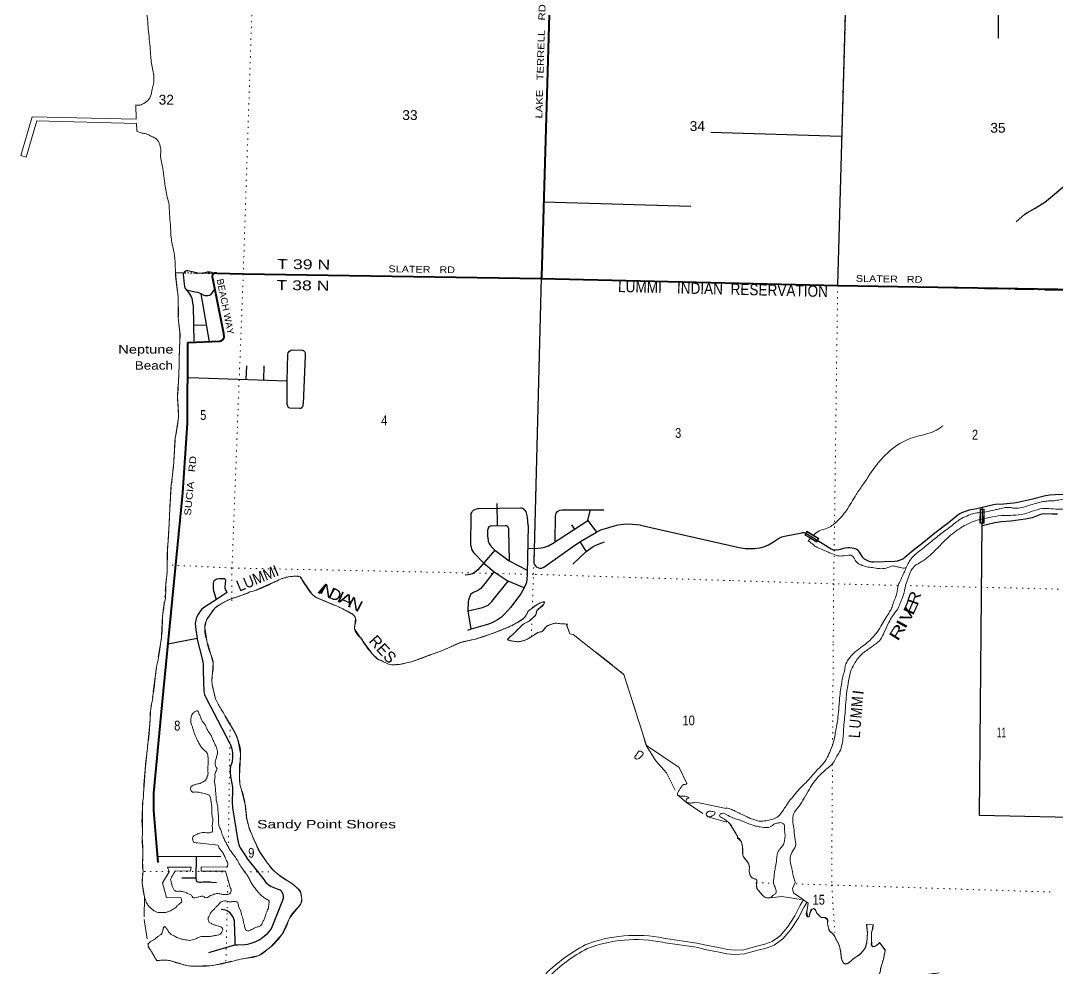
# Model space of a CAD drawing. Header units: feet. Extents: x -489137 to -242534, y 368785 to 558127.
# Drawn here: x -418276 to -399770, y 476625 to 493543 of the extents above; entities that cross this region are included whole.
import ezdxf
from ezdxf.enums import TextEntityAlignment as Align

# ---------------------------------------------------------------- set-up
doc = ezdxf.new("R2010")
doc.units = ezdxf.units.FT
doc.header["$LTSCALE"] = 70
doc.linetypes.add('DOT_DASHED', pattern=[7.7, 5, -1.2, 0.3, -1.2])
doc.linetypes.add('DOTTED', pattern=[1.5, 0.3, -1.2])
for name, color, linetype, lineweight in [('26', 7, 'Continuous', 40), ('27', 7, 'Continuous', 13), ('29', 7, 'Continuous', 25), ('31', 7, 'Continuous', 13), ('39', 7, 'Continuous', 13), ('44', 7, 'DOT_DASHED', 13), ('6', 7, 'DOTTED', 25), ('7', 7, 'DOTTED', 13)]:
    doc.layers.add(name, color=color, linetype=linetype, lineweight=lineweight)
doc.layers.add('41', color=7, linetype='Continuous')
doc.layers.add('42', color=7, linetype='Continuous')

msp = doc.modelspace()

# ---------------------------------------------------------------- linework, layer by layer
at = {"layer": '26'}
for points in [[(-408792.27, 499598.91), (-408792.42, 499573.91), (-408823.34, 494266.3), (-408981.22, 488967.63), (-408981.96, 488942.63)], [(-414777.38, 489033.36), (-414783.81, 489034.93), (-414790.37, 489035.82), (-414796.98, 489036.02), (-414803.58, 489035.53), (-414810.09, 489034.34), (-414816.44, 489032.49), (-414822.57, 489029.98), (-414828.39, 489026.85), (-414833.86, 489023.12), (-414838.91, 489018.84), (-414843.48, 489014.06), (-414847.53, 489008.82), (-414851.01, 489003.2), (-414853.88, 488997.23), (-414856.12, 488991), (-414857.69, 488984.58), (-414858.57, 488978.02), (-414858.77, 488971.4), (-414858.28, 488964.81), (-414857.1, 488958.29), (-414855.24, 488951.94), (-414854.06, 488948.82)], [(-414854.06, 488948.82), (-414658.73, 487965.03), (-414653.81, 487940.22)], [(-414777.38, 489033.36), (-414302.92, 489021.5), (-408981.96, 488942.63), (-403690.47, 488815.82)], [(-403690.47, 488815.82), (-398329.16, 488727.94), (-395642.32, 488638.85), (-395330.81, 488628.93)], [(-414653.81, 487940.22), (-414648.53, 487915.03), (-414648.18, 487910.96), (-414648.38, 487901.06), (-414649.61, 487891.23), (-414651.86, 487881.58), (-414655.1, 487872.23), (-414659.31, 487863.26), (-414664.43, 487854.78), (-414670.41, 487846.89), (-414677.18, 487839.66), (-414684.67, 487833.18), (-414692.8, 487827.51), (-414701.47, 487822.73), (-414710.59, 487818.88), (-414720.07, 487816.01), (-414729.61, 487814.17), (-415283.72, 487790.15)], [(-415298.56, 487765.03), (-415303.92, 486355.03), (-415390.68, 485115.78), (-415755.91, 481329.5), (-415903.03, 479751.44), (-415905.92, 479443.73), (-415825.54, 478512.55)], [(-415283.72, 487790.15), (-415285.41, 487790.2), (-415287.1, 487790.08), (-415288.77, 487789.79), (-415290.4, 487789.32), (-415291.97, 487788.68), (-415293.46, 487787.89), (-415294.86, 487786.94), (-415296.16, 487785.85), (-415297.33, 487784.63), (-415298.38, 487783.3), (-415299.27, 487781.86), (-415300.01, 487780.34), (-415300.59, 487778.74), (-415301, 487777.1), (-415301.23, 487775.42), (-415301.29, 487773.73), (-415301.17, 487772.04), (-415300.87, 487770.38), (-415300.41, 487768.75), (-415299.77, 487767.18), (-415298.97, 487765.69), (-415298.56, 487765.03)]]:
    msp.add_lwpolyline(points, dxfattribs=at)
at = {"layer": '29'}
for p, q in [((-400822.67, 496753.47), (-400823.49, 493228.5)), ((-403628.41, 491477.03), (-405954.68, 491545.42)), ((-408937, 490306.33), (-406310.79, 490231.21)), ((-408981.76, 488951.63), (-409115.96, 483865.95)), ((-414903.09, 487806.65), (-415055.06, 488667.83)), ((-415199.51, 488466.57), (-415183.34, 487794.5)), ((-415191.07, 488115.72), (-414955.86, 488105.71)), ((-413195.29, 487567.39), (-413232.82, 486704.52)), ((-414248.46, 487139.53), (-414240.11, 487383.8)), ((-413935.96, 487128.92), (-413928.73, 487383.8)), ((-415277.33, 487174.47), (-413520.65, 487114.82)), ((-409764.56, 484528.5), (-409771.76, 484921.69)), ((-410240.62, 484167.78), (-410236.91, 484726.81)), ((-410104.69, 484835.21), (-409355.51, 484845.43)), ((-408732.92, 484251.66), (-408728.78, 484705.13)), ((-408606.74, 484811.73), (-407864.65, 484809.25)), ((-401110.31, 484822.1), (-401112.6, 484572.1)), ((-401110.31, 484822.1), (-401110, 484855.62)), ((-409871.44, 484525.39), (-409618.78, 484532.74)), ((-409217.4, 484527.78), (-409232.8, 483665.56)), ((-408440.45, 484542.75), (-408396.96, 484467.97)), ((-408149.55, 484620.85), (-407993.84, 484410.18)), ((-407211.82, 484535.43), (-405450.61, 484137.53)), ((-409935.77, 484323.19), (-409934.69, 484460.86)), ((-409566.89, 484441.05), (-409556.01, 483899.59)), ((-408292.93, 484238.06), (-407993.84, 484410.18)), ((-404261.77, 484391.84), (-404047.86, 484262.43)), ((-404047.86, 484262.43), (-403803.95, 484114.8)), ((-409812.73, 484088.01), (-410115.24, 483738.01)), ((-403051.48, 483883.26), (-402676.04, 483895.88)), ((-409826.02, 483705.19), (-409576.34, 483537.61)), ((-409863.98, 483173.8), (-409576.34, 483537.61)), ((-409287.81, 483417.44), (-409576.34, 483537.61)), ((-409287.81, 483417.44), (-409348.24, 483311.79)), ((-409348.24, 483311.79), (-409532.21, 483066.87)), ((-410234.13, 482676.41), (-410302.13, 482653.86)), ((-415650.24, 482418.5), (-415126.92, 482516.1)), ((-414538.84, 480629.97), (-414894.39, 481318.28)), ((-415829.2, 478619.95), (-414705.73, 478625.12)), ((-413785.23, 477363.27), (-413598.04, 477840.97)), ((-414462.28, 477372.38), (-414455.53, 477042.19)), ((-414916.85, 476906.75), (-414455.53, 477042.19))]:
    msp.add_line(p, q, dxfattribs=at)
for points in [[(-403690.27, 488824.82), (-403537.57, 494099.73), (-403419.99, 499458.15), (-403318.99, 504688.55), (-403284.99, 506072.15)], [(-400501.59, 489953.08), (-400346.92, 490089.09), (-400302.78, 490120), (-400165.96, 490195.07), (-399991.63, 490303.26), (-399927.63, 490354.04), (-399561.31, 490658.74), (-399292.09, 490928.1), (-398943.42, 491338.78), (-398916.94, 491361.97), (-398868.39, 491386.25), (-398830.88, 491392.88), (-398773.82, 491398.5)], [(-415312.02, 488731.76), (-415340.71, 488776.46), (-415344.57, 488784.47), (-415348.98, 488802.68), (-415353.95, 488839.39), (-415367.19, 489020.44), (-415364.98, 489037.55), (-415357.26, 489052.46), (-415343.47, 489066.81), (-415327.46, 489076.74), (-415312.57, 489082.82), (-415298.23, 489085.58), (-415292.16, 489084.47), (-415238.09, 489069.02), (-415146.51, 489044.73), (-415126.1, 489040.87), (-415090.24, 489038.1), (-415032.87, 489038.66), (-415018.52, 489040.31), (-415004.18, 489043.07), (-414961.14, 489054.66), (-414942.39, 489059.08), (-414923.08, 489060.19), (-414911.49, 489060.18), (-414893.84, 489057.7), (-414872.32, 489053.29), (-414858.53, 489048.04), (-414822.12, 489030.38)], [(-414817.96, 488751.61), (-414890.53, 488650.61), (-414908.18, 488637.92), (-414934.66, 488630.19), (-414949.01, 488627.98), (-414967.76, 488627.98), (-414984.31, 488631.3), (-415003.07, 488637.37), (-415055.06, 488667.83)], [(-415199.51, 488466.57), (-415207.2, 488550.71), (-415217.13, 488586.03), (-415233.68, 488623.57), (-415250.23, 488653.38), (-415273.4, 488687.6), (-415312.02, 488731.76)], [(-415055.06, 488667.83), (-415083.62, 488679.87), (-415115.62, 488688.7), (-415165.27, 488698.64), (-415312.02, 488731.76)], [(-413506.49, 487586.66), (-413499.17, 487614.55), (-413480.41, 487643.25), (-413461.65, 487656.5), (-413440.69, 487664.23), (-413254.22, 487659.81), (-413236.56, 487654.29), (-413223.32, 487647.67), (-413211.18, 487636.63), (-413204.56, 487623.38), (-413196.84, 487599.09), (-413195.29, 487567.39)], [(-413520.64, 486692.63), (-413520.65, 487114.82), (-413506.49, 487586.66)], [(-413520.64, 486692.63), (-413515.72, 486667.9), (-413505.79, 486650.23), (-413492.55, 486639.19), (-413471.59, 486631.47), (-413293.95, 486622.63), (-413272.98, 486627.05), (-413256.43, 486638.09), (-413242.09, 486652.44), (-413235.47, 486670.11), (-413232.82, 486704.52)], [(-401110, 484855.62), (-400930.11, 484902.09), (-400874.94, 484910.36), (-400731.5, 484919.75), (-400549.44, 484932.44), (-400502, 484939.62), (-400234.98, 485001.44), (-399981.2, 485065.47), (-399903.97, 485079.26), (-399809.08, 485085.34), (-399667.85, 485091.97), (-399634.75, 485096.92), (-399597.24, 485105.76), (-399442.76, 485147.17), (-399272.84, 485207.32), (-399235.32, 485215.61), (-399192.3, 485221.12), (-399153.67, 485220.03), (-399111.75, 485210.08), (-399074.23, 485195.74)], [(-410236.91, 484726.81), (-410231.51, 484747.25), (-410221.58, 484763.81), (-410208.33, 484784.78), (-410190.68, 484801.34), (-410149.86, 484823.42), (-410121.17, 484832.25), (-410104.69, 484835.21)], [(-409217.4, 484527.78), (-409229.64, 484681.01), (-409238.47, 484725.17), (-409252.81, 484772.64), (-409270.47, 484799.13), (-409289.22, 484817.9), (-409320.12, 484836.67), (-409336.67, 484842.19), (-409355.51, 484845.43)], [(-408782.52, 484210.26), (-408150.79, 484619.27), (-408105.23, 484813.55)], [(-408728.78, 484705.13), (-408714.39, 484748.09), (-408690.12, 484781.2), (-408652.6, 484803.28), (-408606.74, 484811.73)], [(-402676.04, 483895.88), (-402624.89, 483901.9), (-402571.93, 483917.35), (-402530, 483935.02), (-402494.69, 483961.51), (-402373.32, 484067.49), (-402159.26, 484230.88), (-401956.24, 484396.47), (-401709.09, 484586.35), (-401576.68, 484698.96), (-401521.51, 484736.49), (-401457.52, 484767.4), (-401389.11, 484793.9), (-401338.35, 484809.36), (-401203.74, 484835.85), (-401110, 484855.62)], [(-401111.54, 484527.59), (-400909.15, 484577.51), (-400848.47, 484590.75), (-400765.71, 484599.59), (-400606.83, 484610.63), (-400337.6, 484648.16), (-400247.13, 484664.72), (-400209.61, 484675.21), (-400183.13, 484683.49), (-400090.45, 484723.23), (-400065.07, 484733.72), (-400037.49, 484740.34), (-399997.76, 484743.1), (-399858.74, 484736.48), (-399766.05, 484740.9)], [(-409871.44, 484525.39), (-409891.66, 484520.65), (-409907.11, 484513.76), (-409918.69, 484503.54), (-409928.08, 484489.47), (-409932.49, 484477.6), (-409934.69, 484460.86)], [(-409618.78, 484532.74), (-409603.68, 484527.83), (-409591.55, 484518.17), (-409577.75, 484501.33), (-409573.34, 484492.5), (-409569.48, 484483.95), (-409567.82, 484472.08), (-409566.89, 484441.05)], [(-407211.82, 484535.43), (-407355.03, 484549.93), (-407445.51, 484552.14), (-407511.71, 484547.72), (-407613.22, 484534.47), (-407703.7, 484512.39), (-407842.72, 484472.65), (-407924.37, 484443.95), (-407993.84, 484410.18)], [(-397380.69, 479271.14), (-401160.51, 479349.84), (-401112.6, 484572.1)], [(-409935.77, 484323.19), (-409928.08, 484247.42), (-409913.73, 484210.99), (-409894.98, 484180.08), (-409849.74, 484123.78), (-409813.33, 484088.45), (-409556.01, 483899.59), (-409234.05, 483735.18)], [(-405450.61, 484137.53), (-405343.59, 484122.13), (-405276.28, 484118.26), (-405178.08, 484119.92), (-405088.71, 484131.51), (-405009.26, 484150.84), (-404966.23, 484165.19), (-404925.41, 484184.5), (-404839.34, 484237.49), (-404726.8, 484308.15), (-404700.32, 484321.4), (-404685.97, 484326.37), (-404638.53, 484339.06), (-404331.79, 484398.67), (-404311.93, 484403.09), (-404292.07, 484403.09), (-404261.77, 484391.84)], [(-410240.62, 484167.78), (-410235.93, 484137.58), (-410229.3, 484116.06), (-410220.48, 484094.53), (-410210.55, 484077.97), (-410189.58, 484047.61), (-410006.42, 483859.94), (-409826.02, 483705.19)], [(-409224.15, 484125.45), (-409107.19, 484121.03), (-408985.82, 484129.87), (-408941.69, 484138.7), (-408886.52, 484156.36), (-408853.42, 484169.61), (-408782.52, 484210.26)], [(-409115.96, 483865.95), (-409108.29, 483837.87), (-409091.74, 483816.34), (-409070.78, 483794.81), (-409045.4, 483778.8), (-409012.3, 483767.21), (-408995.75, 483767.21), (-408981.41, 483769.97), (-408950.51, 483779.36), (-408919.62, 483798.68), (-408423.1, 484149.74), (-408292.93, 484238.06)], [(-408292.93, 484238.06), (-408181.54, 484065.16), (-408421.84, 483839.73)], [(-408181.54, 484065.16), (-408054.57, 484153.6), (-408021.47, 484171.82), (-407946.44, 484204.38), (-407853.76, 484235.85)], [(-403803.95, 484114.8), (-403769.08, 484098.4), (-403749.22, 484092.88), (-403718.32, 484092.88), (-403662.05, 484103.92), (-403556.13, 484132.62), (-403509.78, 484138.14), (-403481.1, 484137.04), (-403431.45, 484132.62), (-403402.76, 484128.2), (-403366.35, 484116.06), (-403344.28, 484100.6), (-403306.76, 484056.45), (-403250.49, 483968.13), (-403236.15, 483951.57), (-403215.18, 483936.11), (-403136.84, 483894.16), (-403115.88, 483887.54), (-403081.67, 483883.12), (-403051.48, 483883.26)], [(-414780.45, 483211.48), (-414828.18, 483355.72), (-414835.9, 483397.11), (-414837.01, 483439.62), (-414834.8, 483494.26), (-414825.98, 483530.14), (-414813.84, 483552.77), (-414803.91, 483562.71), (-414788.46, 483572.09), (-414770.8, 483579.27), (-414735.5, 483585.34), (-414640.61, 483583.13), (-414628.47, 483573.75), (-414622.95, 483556.64), (-414631.78, 483435.2), (-414629.57, 483416.98), (-414625.16, 483399.88), (-414598.68, 483335.85), (-414601.99, 483326.46), (-414618.54, 483313.77), (-414780.45, 483211.48), (-414993.69, 483073.1)], [(-410115.24, 483738.01), (-410150.97, 483707.59), (-410181.86, 483685.51), (-410212.75, 483668.95), (-410237.03, 483661.22), (-410257.99, 483653.49), (-410286.68, 483649.08), (-410339.64, 483645.77)], [(-410288.66, 483007.47), (-410282.27, 483168.31), (-410276.76, 483204.19), (-410266.83, 483239.52), (-410231.52, 483314.03), (-410221.59, 483323.42), (-410202.83, 483336.11), (-410121.18, 483371.44), (-410083.67, 483392.42), (-410046.15, 483424.43), (-409977.74, 483499.5), (-409825.48, 483704.84)], [(-409232.8, 483665.56), (-409238.48, 483559.11), (-409248.41, 483513.84), (-409262.76, 483469.68), (-409287.81, 483417.44)], [(-414993.69, 483073.1), (-415046.65, 483029.49), (-415077.55, 482989.75), (-415112.86, 482936.76), (-415137.13, 482885.98), (-415152.58, 482837.4), (-415159.2, 482782.2), (-415148.16, 482674.01), (-415126.92, 482516.1)], [(-410288.66, 483007.47), (-410032.91, 483068.95), (-409971.12, 483091.03), (-409933.61, 483110.35), (-409913.75, 483126.36), (-409863.98, 483173.8)], [(-409532.21, 483066.87), (-409640.11, 482945.31), (-409695.28, 482894.53), (-409761.48, 482848.16), (-409827.68, 482808.42), (-409889.47, 482779.72), (-409942.43, 482759.84), (-410234.13, 482676.41), (-410288.66, 483007.47)], [(-414894.39, 481318.28), (-414965, 481453.03), (-414987.06, 481507.13), (-415002.51, 481581.09), (-415009.13, 481729.02), (-415011.34, 481971.89), (-415015.75, 482058), (-415033.41, 482148.52), (-415126.92, 482516.1)], [(-414538.84, 480629.97), (-414506, 480541.16), (-414494.96, 480471.61), (-414494.96, 480395.44), (-414503.79, 480312.64), (-414532.48, 480227.64), (-414539.09, 480180.16), (-414536.89, 480130.49), (-414530.27, 480047.69), (-414497.16, 479857.8), (-414494.96, 479800.4), (-414499.37, 479597.27), (-414494.96, 479486.87), (-414406.69, 478934.89), (-414382.41, 478830.01), (-414358.14, 478775.92), (-414238.98, 478594.87)], [(-415144.13, 478606.6), (-415152.49, 478236.25), (-415401.91, 478235.77)], [(-413598.04, 477840.97), (-413585.76, 477878.4), (-413585.77, 477909.31), (-413591.28, 477941.33), (-413610.04, 477982.17), (-413619.97, 477995.42), (-413627.69, 478005.91), (-413642.04, 478016.4), (-413660.8, 478026.33), (-413810.86, 478085.94), (-413842.85, 478101.95), (-413868.23, 478123.48), (-413883.67, 478140.59), (-413932.23, 478207.38), (-413996.22, 478295.7), (-414238.98, 478594.87)], [(-415152.49, 478236.25), (-415142.61, 478189.72), (-415137.1, 478181.71), (-415130.48, 478175.37), (-415118.9, 478170.68), (-415106.2, 478166.54), (-415084.69, 478164.05), (-415057.65, 478163.23), (-415021.8, 478167.36), (-415005.8, 478167.64), (-414887.19, 478166.26), (-414864.56, 478164.33), (-414782.91, 478154.39)], [(-414462.28, 477372.38), (-414459.63, 477434.06), (-414461.83, 477472.7), (-414470.66, 477505.82), (-414489.42, 477547.77), (-414511.49, 477580.89), (-414539.07, 477611.8), (-414568.86, 477634.99), (-414593.14, 477649.34), (-414622.93, 477661.48), (-414696.85, 477676.94)], [(-414455.53, 477042.19), (-414398.94, 477046.01), (-414275.37, 477048.22), (-414219.09, 477057.61), (-414145.17, 477079.13), (-414088.89, 477099.56), (-414019.38, 477134.33), (-413981.86, 477156.97), (-413950.97, 477179.05), (-413898.01, 477222.65), (-413867.11, 477249.7), (-413834.02, 477288.89), (-413804.22, 477325.87), (-413785.23, 477363.27)]]:
    msp.add_lwpolyline(points, dxfattribs=at)
at = {"layer": '31'}
for p, q in [((-401151.62, 484572.67), (-401147.95, 484822.65)), ((-401147.95, 484822.65), (-401072.96, 484821.55)), ((-404241.41, 484426.11), (-404026.5, 484298.38)), ((-404026.5, 484298.38), (-404064.81, 484233.91))]:
    msp.add_line(p, q, dxfattribs=at)
for points in [[(-401072.96, 484821.55), (-401076.63, 484571.57), (-401151.62, 484572.67)], [(-404064.81, 484233.91), (-404279.72, 484361.64), (-404241.41, 484426.11)]]:
    msp.add_lwpolyline(points, dxfattribs=at)
for points in [[(-401140.07, 484814.53), (-401081.07, 484813.67), (-401084.5, 484579.68), (-401143.5, 484580.54)], [(-404268.76, 484364.42), (-404238.62, 484415.14), (-404037.45, 484295.59), (-404067.59, 484244.87)]]:
    msp.add_lwpolyline(points, close=True, dxfattribs=at)
at = {"layer": '39'}
for p, q in [((-416214.14, 491785.74), (-416223.94, 492043.07)), ((-418071.99, 491827.38), (-418276.13, 491137.45)), ((-416213.56, 491785.67), (-418069.92, 491829.35)), ((-416206.11, 491574.94), (-416211.29, 491710.83)), ((-418276.13, 491137.45), (-418180.24, 491109.08)), ((-404215.23, 484253.97), (-404178.11, 484300.77)), ((-408532.38, 482757.9), (-408508.91, 482766.51)), ((-405681.48, 479489.44), (-405684.03, 479477.37)), ((-415117.98, 478867.21), (-414749.94, 478822.51))]:
    msp.add_line(p, q, dxfattribs=at)
for points in [[(-416212.1, 491710.61), (-417989.88, 491752.45), (-418180.24, 491109.08)], [(-406384.45, 479924.78), (-406521.6, 480207.97), (-407106.47, 480602.84), (-407505.99, 481872.15), (-408411.51, 482582.63), (-408472.03, 482593.33), (-408532.38, 482757.9)], [(-405684.03, 479477.37), (-406222.76, 479590.93), (-406223.94, 479593.37)], [(-415516.58, 478365.91), (-415245, 478359.82), (-415233.23, 478432.44), (-415657.03, 478431.83), (-415626.52, 478346.1), (-415742.51, 478148.25), (-415675.44, 477885.55), (-415409.89, 477881.61), (-415401.36, 477810.55)], [(-414608.69, 478432.61), (-415056.72, 478436.58), (-415056.47, 478357.61), (-414620.56, 478355.93), (-414528.1, 478050.14)], [(-404449.81, 478156.23), (-404496.45, 478046.49), (-404480.74, 477973.21), (-404302.29, 477846.13)], [(-404302.46, 477845.43), (-404361.87, 477749.18), (-404457.36, 477560.99), (-404587.58, 477361.43), (-404718.82, 477206.44), (-404861.03, 477104.34), (-404989.86, 477056.61), (-405134.62, 477021.39), (-405367.26, 476955.74), (-405523.59, 476947.1), (-405659.19, 476958.24), (-405820.6, 476994.26), (-406038.66, 477035.6), (-406206.1, 477073.78), (-406798.22, 477161.98)], [(-404241.4, 477801.57), (-404296.4, 477712.45), (-404392.32, 477523.42), (-404527.32, 477316.53), (-404667.56, 477150.91), (-404825.5, 477037.52), (-404967.89, 476984.77), (-405115.56, 476948.84), (-405354.86, 476881.31), (-405524.6, 476871.93), (-405670.48, 476883.91), (-405835.76, 476920.8), (-406053.99, 476962.17), (-406219.98, 477000.02), (-406809.27, 477087.8)], [(-404241.14, 477801.85), (-404219.67, 477785.81), (-404219.67, 477785.81)], [(-403177.59, 477408.27), (-403055.72, 477398.75), (-403053.44, 477392.42)], [(-402942.04, 477083.55), (-402940.57, 477079.47), (-402844.8, 476955.22)]]:
    msp.add_lwpolyline(points, dxfattribs=at)
for centre, radius, start, end in [((-414587.52, 478013.15), 70, 278.53951, 31.90516), ((-407295.95, 474736.24), 2476.28, 78.4045, 111.41416), ((-407295.95, 474736.24), 2401.28, 78.4045, 111.41416), ((-406696.72, 474250.67), 3170.04, 118.30951, 134.10831), ((-406696.72, 474250.67), 3095.04, 118.30951, 134.10831)]:
    msp.add_arc(centre, radius, start, end, dxfattribs=at)
for points in [[(-416223.94, 492043.07), (-416179.54, 492033.97), (-416108.19, 492050.59), (-416048.6, 492085.7), (-416030.04, 492099.46), (-415958.94, 492195.06), (-415929.76, 492319.94), (-415905.28, 492416.58), (-415901.9, 492566.34), (-415945.06, 492810.28), (-415956.37, 492938.1), (-415970.55, 493118.62), (-415990.53, 493311.43), (-416005.03, 493477.78), (-416025.19, 493662.49), (-416065.12, 493869.92), (-416091.05, 494068.93), (-416107.39, 494243.43), (-416135.53, 494434.39), (-416179.56, 494639.88), (-416202.62, 494786.19), (-416243.42, 494955.16), (-416298.4, 495124.45), (-416263.98, 495301.86), (-416286.49, 495472.45), (-416367.75, 495735.47), (-416406.2, 495918.56), (-416437.05, 496079.21), (-416457.54, 496249.76), (-416472.72, 496385.76), (-416482.23, 496503.41), (-416504.36, 496601.1), (-416518.57, 496690.51), (-416523.61, 496711.67)], [(-415515.45, 489042.85), (-415520.67, 489241.17), (-415548.49, 489446.3), (-415590.03, 489671.98), (-415603.16, 489899.06), (-415619.09, 490091.77), (-415634.88, 490290.55), (-415668.3, 490426.96), (-415709.26, 490678.96), (-415735.46, 490865.83), (-415762.39, 491020.32), (-415781.85, 491146.29), (-415772.38, 491206.82), (-415784.6, 491294.16), (-415803.4, 491359.38), (-415880.44, 491450.2), (-415952.71, 491482.19), (-416028.91, 491520.34), (-416097.54, 491534.03), (-416162.03, 491551.68), (-416206.11, 491574.94)], [(-416106.4, 478196.91), (-416093.41, 478413.27), (-416099.64, 478496.43), (-416096.9, 478617.85), (-416097.42, 478684.68), (-416099.33, 478779.89), (-416104.27, 478830.62), (-416106.45, 478913.69), (-416103.57, 479041.19), (-416105.12, 479152.58), (-416111.22, 479241.81), (-416106.5, 479361.17), (-416102.57, 479535.21), (-416087.03, 479684.7), (-416079.42, 479842.46), (-416069.96, 479992.08), (-416058.79, 480127.5), (-416047.63, 480262.91), (-416039.45, 480355.86), (-416027.26, 480446.71), (-416019.86, 480505.26), (-415999.76, 480676.92), (-415984.77, 480802.12), (-415975.91, 480925.43), (-415966.77, 481060.89), (-415959.2, 481216.63), (-415930.95, 481390.12), (-415909.52, 481531.38), (-415892.96, 481636.3), (-415866.94, 481890.84), (-415817.94, 482175.23), (-415794.53, 482314.42), (-415765.78, 482510.18), (-415749.69, 482683.95), (-415744.81, 482900.49), (-415715.65, 483114.47), (-415689.52, 483283.97), (-415684.54, 483504.56), (-415664.13, 483690.38), (-415659.61, 483890.73), (-415657.35, 484081.01), (-415642.05, 484309.47), (-415626.21, 484562.22), (-415614.93, 484792.79), (-415604.38, 484990.98), (-415593.55, 485201.32), (-415571.11, 485387.1), (-415550.65, 485574.94), (-415538.89, 485736.66), (-415531.92, 485866.09), (-415521.86, 486042.02), (-415495.87, 486205.45), (-415464.73, 486417.35), (-415464.27, 486617.8), (-415475.64, 486832.68), (-415464.95, 487036.95), (-415451.82, 487259.38), (-415445.93, 487520.44), (-415438.98, 487738.97), (-415432.29, 487945.35), (-415456.28, 488140.26), (-415464.31, 488413.79), (-415465.96, 488610.23), (-415495.25, 488839.69), (-415515.1, 489038.57), (-415515.45, 489042.85)], [(-404122.1, 484356.38), (-404073.95, 484400.25), (-403838.46, 484502.28), (-403673.27, 484634.23), (-403535.77, 484797.18), (-403359, 485082.76), (-403231.03, 485272.25), (-402994.21, 485613.17), (-402802.92, 485823.51), (-402436.51, 486066.37), (-402120.09, 486160.51), (-401831.08, 486297.78), (-401812.7, 486315.77)], [(-395873.74, 485097.41), (-395916.03, 485049.43), (-395994.78, 484974.25), (-396034.06, 484940.71), (-396159.47, 484864.56), (-396264.33, 484800.09), (-396409.32, 484754.75), (-396541.97, 484717.23), (-396707.18, 484674.36), (-396835.55, 484646.87), (-396949.55, 484627.16), (-397038.99, 484617.01), (-397132.31, 484615.06), (-397223.51, 484617.1), (-397296.38, 484622.79), (-397353.04, 484628.11), (-397470.54, 484632.77), (-397579.94, 484637.25), (-397710.15, 484617.9), (-397820.23, 484592.02), (-397994, 484529.1), (-398091.83, 484507), (-398256.99, 484466.16), (-398377.53, 484426.34), (-398563.66, 484444.69), (-398685.88, 484510.2), (-398802.76, 484632.28), (-398890.85, 484771.95), (-398971.12, 484899.28), (-399015.9, 484981.28), (-399103.12, 485070.3), (-399169.36, 485100.14), (-399268.76, 485098.32), (-399372.48, 485084.45), (-399499.05, 485046.79), (-399603.19, 485014.7), (-399721.37, 484989.01), (-399827.17, 484973.16), (-399926.62, 484969.31), (-400020.16, 484957.24), (-400148.67, 484923.68), (-400277.21, 484888.09), (-400375.27, 484855.87), (-400491.2, 484840.24), (-400552, 484841.61), (-400622.71, 484853.32), (-400787.46, 484830.69), (-400860.84, 484814.12), (-401001.45, 484782.85), (-401151.11, 484760.69)], [(-395746.97, 485117.23), (-395750.36, 485112.53), (-395805.2, 485018.59), (-395890.53, 484921.29), (-395979.32, 484850.39), (-396049.46, 484797.29), (-396144.1, 484736.65), (-396248.47, 484694.44), (-396377.15, 484652.79), (-396513.9, 484613.33), (-396642.27, 484585.84), (-396744.24, 484559.78), (-396834.01, 484535.47), (-396954.31, 484505.78), (-397066.1, 484494.11), (-397155.23, 484498.13), (-397250.48, 484500.27), (-397364.07, 484498.77), (-397522.15, 484502.32), (-397625.51, 484504.63), (-397734.9, 484509.11), (-397806.29, 484490.47), (-397912.55, 484454.38), (-398008.58, 484422.11), (-398080.24, 484391.32), (-398152, 484356.49), (-398248.21, 484316.12), (-398356.36, 484286.15), (-398474.32, 484270.58), (-398571.46, 484278.83), (-398652.21, 484294.82), (-398746.78, 484327.31), (-398828.59, 484385.84), (-398865.23, 484469.68), (-398949.64, 484593.06), (-398993.78, 484703.39), (-399046.54, 484791.64), (-399105.43, 484878), (-399197.6, 484926.64), (-399380.32, 484916.56), (-399472.53, 484874.09), (-399564.55, 484839.7), (-399712.96, 484822.79), (-399883.15, 484828.63), (-400031.1, 484831.95), (-400194.24, 484791.06), (-400355.58, 484740.01), (-400565.06, 484712.31), (-400723.28, 484709.79), (-400926.63, 484683.98), (-401150.08, 484638.58)], [(-401151.11, 484760.69), (-401259.8, 484746.12), (-401355.88, 484711.83), (-401478.8, 484655.87), (-401569.44, 484593.11), (-401629.31, 484545.86), (-401732.47, 484467.18), (-401827.24, 484400.46), (-401926.44, 484317.65), (-402011.09, 484250.7), (-402122.63, 484160.07), (-402221.78, 484079.27), (-402304.36, 484014.31), (-402385.41, 483927.04), (-402406.45, 483893.09), (-402453.04, 483805.04), (-402499.91, 483704.85), (-402538.31, 483620.67), (-402564, 483560.5), (-402606.63, 483468.32), (-402634.29, 483321.13), (-402660.43, 483240.73), (-402697.17, 483140.31), (-402727.55, 483051.9), (-402778.16, 482965.97), (-402849.66, 482852.16), (-402917.21, 482734.21), (-403009.58, 482594.55), (-403142.44, 482457.82), (-403245.74, 482373.07), (-403369.48, 482280.68), (-403473.28, 482173.67), (-403498.33, 482141.84), (-403551.47, 482033.69), (-403569.92, 481934.89), (-403598.64, 481830.24), (-403619.39, 481719.34), (-403638.34, 481598.28), (-403656, 481444.79)], [(-401150.08, 484638.58), (-401254.84, 484606.3), (-401396.15, 484544.68), (-401517.41, 484472.48), (-401641.06, 484384.14), (-401769.41, 484267.56), (-401914.66, 484120.98), (-402047.29, 483994.37), (-402175.22, 483896), (-402282.12, 483831.58), (-402360.91, 483754.38), (-402412.06, 483644.16), (-402463.76, 483509.66), (-402495.01, 483382.8), (-402517.24, 483296.23), (-402569.08, 483155.66), (-402607.66, 483063.38), (-402710.39, 482913.83), (-402777.94, 482795.88), (-402858.83, 482625.59), (-402926.65, 482495.5), (-403017.74, 482412.5), (-403172.35, 482300.56), (-403265.19, 482229.75), (-403396.94, 482052.49), (-403460.79, 481918.27), (-403504.19, 481702.59), (-403525.44, 481569.43), (-403540.89, 481423.99), (-403555.63, 481219.81), (-403571.44, 481058.19), (-403585.32, 480892.46), (-403594.5, 480754.98), (-403611.61, 480625.78), (-403657.32, 480487.1), (-403703.64, 480411.19), (-403754.38, 480319.19), (-403835.57, 480225.85), (-403920.31, 480154.85), (-404011.45, 480069.83)], [(-404215.23, 484253.97), (-404162.46, 484217.33), (-404082.25, 484154.01), (-403993.61, 484111.79), (-403894.4, 484069.58), (-403814.2, 484035.81), (-403691.78, 483991.48), (-403573.58, 483989.37), (-403425.83, 483985.15), (-403387.84, 483932.38), (-403335.07, 483862.73), (-403250.64, 483816.3), (-403147.22, 483788.86), (-403043.8, 483774.08), (-402912.93, 483759.31), (-402792.63, 483780.41), (-402706.09, 483807.85), (-402625.88, 483790.97), (-402543.56, 483776.19), (-402499.24, 483769.86), (-402469.69, 483780.41)], [(-408508.91, 482766.51), (-408529.13, 482768.99), (-408589.84, 482774.4), (-408680.95, 482780.5), (-408723.42, 482785.5), (-408800.89, 482766.99), (-408872.41, 482742.27), (-408920.08, 482696.77), (-408959.82, 482642.99), (-409043.5, 482618.55), (-409105.26, 482577.41), (-409185.4, 482530.62), (-409259.36, 482487.73), (-409353.23, 482461.49), (-409412.19, 482454.71), (-409491, 482466.6), (-409551.62, 482476.06), (-409583.59, 482497.03), (-409558.58, 482526.84), (-409535.83, 482546.58), (-409500.74, 482574.14), (-409459.29, 482613.7), (-409417.62, 482663.39), (-409378.34, 482696.93), (-409345.13, 482730.6), (-409301.66, 482770.13), (-409260.58, 482793.5), (-409211.39, 482816.7), (-409174.32, 482842.19), (-409132.82, 482883.78), (-409114.22, 482899.56), (-409078.94, 482935.21), (-409070.06, 482969.43), (-409063.25, 483001.68), (-409025.86, 483041.33), (-408976.3, 483080.72), (-408936.79, 483124.38), (-408927.73, 483166.7), (-408962.27, 483163.42), (-409036.01, 483130.65), (-409099.7, 483093.61), (-409169.93, 483036.47), (-409219.58, 482993.04), (-409240.8, 482950.99), (-409291.13, 482877.2), (-409394.11, 482806.62), (-409474.2, 482761.85), (-409597.17, 482703.86), (-409720.01, 482651.95), (-409895.85, 482587.05), (-410087.91, 482522.52), (-410277.54, 482476.15), (-410391.67, 482450.36), (-410534.86, 482394.86), (-410719.27, 482309.9), (-410903.27, 482243.16), (-411068.98, 482178.04), (-411283.57, 482103.88), (-411446.7, 482063), (-411587.05, 482043.87), (-411712.47, 482056.81), (-411796.73, 482097.17), (-411883.1, 482133.53), (-411980.58, 482216.71), (-412073.46, 482324.08), (-412165.66, 482461.81), (-412189.06, 482502.83), (-412256.42, 482573.19), (-412303.46, 482645.11), (-412316.46, 482698.05), (-412309.24, 482748.51), (-412293.23, 482829.14), (-412315.68, 482912.66), (-412367.36, 482958.36), (-412467.56, 483011.23), (-412579.82, 483068.42), (-412768.59, 483149.6), (-412899.14, 483205.17), (-412987.58, 483239.55), (-413075.39, 483302.26), (-413136.48, 483380.58), (-413181.63, 483446.38), (-413240.43, 483536.79), (-413283.42, 483608.62), (-413333.67, 483627.98), (-413386.46, 483625.11), (-413465.68, 483618.79), (-413557.38, 483598.57), (-413667.74, 483560.55), (-413797.02, 483492.58), (-413962.91, 483419.36), (-414063.22, 483377.07), (-414183.62, 483343.32), (-414320.73, 483287.68), (-414420.86, 483253.48), (-414559.82, 483205.98), (-414637.79, 483165.21)], [(-414637.79, 483165.21), (-414717.93, 483118.41), (-414777.48, 483085.32), (-414825.23, 483035.77), (-414896.33, 482940.18), (-414942.42, 482874.4), (-414985.28, 482772.09), (-414991.39, 482681.11), (-414983.27, 482591.84), (-414953.62, 482467.66), (-414935.28, 482382.21), (-414910.71, 482302.69), (-414878.17, 482216.92), (-414851.35, 482147.48), (-414839.36, 482050.02), (-414845.97, 481936.78), (-414855.94, 481853.98), (-414864.26, 481754.95), (-414854.11, 481665.64), (-414830.09, 481561.83), (-414796.49, 481433.52), (-414751.93, 481341.4), (-414701.06, 481259.27), (-414658.12, 481185.41), (-414603.6, 481084.97), (-414537.16, 480974.15), (-414468.69, 480863.27), (-414420.22, 480764.99), (-414380.31, 480646.66), (-414354.58, 480528.64), (-414353.17, 480411.17), (-414368.99, 480249.55), (-414371.5, 480138.24), (-414370.68, 479994.46), (-414356.8, 479890.88), (-414332.28, 479809.34), (-414307.76, 479727.8), (-414276.41, 479589.41), (-414264.09, 479506.12), (-414249.32, 479351.9), (-414220.14, 479207.49), (-414184.28, 479089.24), (-414139.95, 478987.01), (-414109.3, 478907.36), (-414062.9, 478807.1), (-414024.14, 478727.26), (-413945.72, 478608.07), (-413865.14, 478494.89), (-413770.46, 478377.36), (-413674.96, 478296.25), (-413539.25, 478200.06), (-413435.18, 478139.01), (-413339.68, 478057.9), (-413282.32, 477993.84), (-413262.36, 477890.13), (-413259.95, 477817.18), (-413281.4, 477765.02), (-413333.48, 477703.42), (-413402.05, 477630.04), (-413481.81, 477510.34), (-413518.59, 477407.9), (-413586.68, 477265.67), (-413680.76, 477140.22), (-413801.18, 477015.36), (-413881.69, 476952.37), (-413991.06, 476867.76), (-414193.07, 476811.55), (-414351.84, 476784.74), (-414506.78, 476747.72), (-414671.99, 476704.85), (-414828.73, 476678), (-414966.96, 476662.88), (-415167.74, 476661.3), (-415315.5, 476672.72), (-415424.3, 476703.51), (-415519.01, 476729.93), (-415611.55, 476762.38), (-415714.82, 476768.74), (-415796.03, 476764.49), (-415844.76, 476761.53), (-415860.52, 476782.14), (-415878.07, 476812.9), (-415903.41, 476858.02), (-415923, 476888.83), (-415940.5, 476921.62), (-415969.95, 476964.8), (-415993.45, 477001.77), (-415998.19, 477012.45)], [(-403656, 481444.79), (-403664.59, 481333.62), (-403680.72, 481157.83), (-403702.93, 480982.17), (-403732.75, 480828.95), (-403755.8, 480705.96), (-403805.93, 480551.17), (-403861.63, 480418.79), (-403937.47, 480292.93), (-404043.48, 480177.87), (-404176.57, 480031.02), (-404282.57, 479915.96), (-404398.72, 479801.12), (-404488.51, 479685.7), (-404555.1, 479610.25), (-404605.43, 479536.46), (-404659.99, 479454.67), (-404706.13, 479386.86), (-404797.13, 479307.91), (-404895.24, 479273.67), (-405001.08, 479255.79), (-405057.96, 479251), (-405207.25, 479284.72), (-405291.64, 479319.01), (-405345.77, 479346.54), (-405393.96, 479367.87), (-405476.18, 479408.19), (-405560.44, 479448.55), (-405636.81, 479478.61), (-405681.2, 479490.17)], [(-414804.83, 479894.86), (-414817.61, 479957.92), (-414807.4, 480050.83), (-414808.65, 480085.28), (-414782.78, 480153.54), (-414771.82, 480189.74), (-414775.74, 480195.9), (-414804.59, 480265.39), (-414794.52, 480352.23), (-414783.61, 480386.41), (-414765.89, 480452.83), (-414772.03, 480540.03), (-414802.77, 480615.64), (-414837.51, 480693.36), (-414862.54, 480752.64), (-414899.63, 480816.24), (-414929.12, 480857.4), (-414958.19, 480916.77), (-415016.76, 481017.3), (-415050.25, 481060.57), (-415071.04, 481127.86), (-415090.62, 481158.67), (-415107.67, 481211.7), (-415135.82, 481222.45), (-415160.46, 481208.83), (-415199.6, 481181.36), (-415220.65, 481147.41), (-415238.32, 481083.02), (-415222.82, 480961.18), (-415201.76, 480906.04), (-415183, 480838.8), (-415152.35, 480759.14), (-415125.26, 480701.84), (-415094.11, 480644.45), (-415059, 480582.92), (-415013.53, 480531.28), (-414961.93, 480481.53), (-414944.28, 480454.81), (-414933.26, 480403.94), (-414928.78, 480332.97), (-414929.74, 480290.47), (-414933.13, 480229.8), (-414933.82, 480199.45), (-414934.73, 480158.97), (-414932, 480100.19), (-414936.88, 480063.86), (-414951.8, 480031.79), (-414956.31, 480011.65), (-414995.82, 479967.99), (-415028.7, 479948.48), (-415086.09, 479921.42), (-415118.65, 479916.07), (-415161.53, 479902.86), (-415198.24, 479893.56), (-415229.14, 479871.98), (-415243.97, 479843.97), (-415238.8, 479803.36), (-415194.99, 479767.95), (-415176.66, 479771.59), (-415140.18, 479770.77), (-415079.51, 479763.34), (-415047.27, 479754.51), (-415000.88, 479743.35), (-414956.53, 479732.23), (-414922.3, 479721.34), (-414906.41, 479706.81), (-414879.9, 479623.2), (-414869.62, 479539.95), (-414861.72, 479440.56), (-414859.54, 479357.49), (-414845.29, 479270.11), (-414850.44, 479221.63), (-414857.47, 479179.26), (-414855.95, 479156.96), (-414853.81, 479071.87), (-414853.86, 479069.84), (-414880.66, 479050.2), (-414927.46, 479043.15), (-414988.21, 479046.54), (-415038.88, 479047.67), (-415112.44, 479023), (-415124.69, 479019.23), (-415171.8, 478998.01), (-415188.24, 478988.25), (-415205.01, 478964.33), (-415207.63, 478938.07), (-415204.03, 478917.74), (-415204.26, 478907.62), (-415188.68, 478878.93), (-415150.5, 478863.89), (-415117.98, 478867.21)], [(-407185.1, 480416.4), (-407234.75, 480372.97), (-407269.57, 480357.55), (-407311.53, 480384.82), (-407281.97, 480436.8), (-407258.77, 480476.77), (-407242.05, 480498.67), (-407189.49, 480491.42), (-407163.92, 480456.42), (-407185.1, 480416.4)], [(-404011.45, 480069.83), (-404111.37, 479954.64), (-404195.41, 479824.91), (-404290.31, 479663.03), (-404378.71, 479519.23), (-404479.33, 479373.68), (-404492.06, 479258.55), (-404472.69, 479128.53), (-404456.26, 478958.08), (-404441.4, 478807.91), (-404510.97, 478690.01), (-404537.94, 478573.17), (-404518.52, 478445.17), (-404505.8, 478380.1), (-404474.45, 478241.71), (-404446.48, 478156.52)], [(-415732.3, 477342.15), (-415707.39, 477367.92), (-415687.44, 477353.29), (-415667.63, 477332.6), (-415636.48, 477275.21), (-415590.87, 477229.64), (-415538.77, 477202.15), (-415470.6, 477168.22), (-415406.2, 477146.53), (-415319.37, 477130.41), (-415264.79, 477123.11), (-415211.87, 477132.05), (-415162.91, 477145.12), (-415107.5, 477174.25), (-415040.16, 477192.99), (-414950.94, 477193.01), (-414871.81, 477195.29), (-414808.67, 477208.04), (-414765.88, 477217.21), (-414702.41, 477244.13), (-414687.63, 477270.12), (-414670.55, 477308.21), (-414674.01, 477334.61), (-414705.75, 477365.69), (-414782.31, 477387.66), (-414834.59, 477407.05), (-414898.81, 477436.84), (-414918.71, 477453.49), (-414920.6, 477459.6), (-414932.07, 477490.23), (-414927.15, 477528.59), (-414897.59, 477580.58), (-414888.89, 477606.7), (-414857.53, 477648.52), (-414828.52, 477676.22), (-414791.13, 477715.87), (-414766.21, 477741.64), (-414741.3, 477767.4), (-414681.34, 477818.7), (-414596.08, 477822.86), (-414553.7, 477813.81), (-414492.86, 477814.47), (-414440.03, 477819.36), (-414403.96, 477800.33), (-414372.01, 477688.25), (-414354.28, 477665.58), (-414343.3, 477612.69), (-414311.09, 477512.75), (-414296.56, 477437.51), (-414281.54, 477384.52), (-414264.76, 477319.35), (-414244.99, 477296.64), (-414206.58, 477291.73), (-414171.76, 477307.14), (-414108.2, 477338.11), (-414050.86, 477363.15), (-414016.22, 477370.47), (-413983.16, 477398.08), (-413953.37, 477460.18), (-413923.85, 477510.14), (-413899.82, 477586.54), (-413884.59, 477632.77), (-413854.66, 477700.94), (-413847.35, 477755.44), (-413842.29, 477799.88), (-413851.51, 477840.58), (-413887.58, 477859.61), (-413949.5, 477901.5), (-414011.18, 477953.5), (-414070.43, 478023.67), (-414125.53, 478097.8), (-414164.74, 478157.4), (-414199.63, 478229.05), (-414234.83, 478286.53), (-414301.68, 478379.15), (-414344.85, 478442.89), (-414401.44, 478541.35), (-414436.68, 478596.81), (-414468.15, 478640.03), (-414493.72, 478675.03), (-414546.89, 478745.06), (-414583.85, 478814.74), (-414605.18, 478857.74), (-414638.31, 478917.2), (-414669.18, 478986.73), (-414684.3, 479035.67), (-414705.27, 479094.86), (-414732.32, 479154.18), (-414741.54, 479194.89), (-414746.3, 479253.71), (-414746.04, 479354.95), (-414752.92, 479409.77), (-414756.81, 479507.05), (-414780.87, 479608.83), (-414789.18, 479690), (-414797.21, 479783.33), (-414804.83, 479894.86)], [(-406224.05, 479592), (-406307.84, 479574.65), (-406372.51, 479584.2), (-406398.45, 479603.01), (-406393.94, 479623.16), (-406389.48, 479641.28), (-406381.05, 479655.26), (-406350.42, 479664.7), (-406414.59, 479696.51), (-406505.75, 479700.58), (-406543.89, 479717.64), (-406542.93, 479760.14), (-406515.44, 479810.14), (-406483.9, 479860.05), (-406440.33, 479903.62), (-406397.55, 479912.78), (-406385.54, 479926)], [(-405931.85, 479343.49), (-405993.01, 479328.67), (-406023.05, 479345.54), (-406038.76, 479368.16), (-406017.49, 479412.23), (-405984.61, 479431.74), (-405921.96, 479422.24), (-405881.66, 479411.21), (-405884.32, 479382.92), (-405932.36, 479346.33)], [(-405476.37, 478950.59), (-405483.56, 478991.25), (-405510.93, 479036.41), (-405534.47, 479071.35), (-405571.47, 479139), (-405608.66, 479198.56), (-405648.32, 479237.92), (-405700.15, 479277.55), (-405746.12, 479306.93), (-405784.22, 479326.01), (-405797.9, 479348.59), (-405789.2, 479374.71), (-405768.57, 479390.45), (-405671.79, 479366.01), (-405561.51, 479310.89), (-405432.72, 479267.5), (-405334.23, 479228.85), (-405155.23, 479164.09), (-405076.51, 479148.15), (-404938.83, 479138.98), (-404883.74, 479153.95), (-404828.06, 479195.22), (-404764.69, 479218.09), (-404697.67, 479222.66), (-404647.69, 479191.17), (-404641.32, 479114.09), (-404629.55, 479006.51), (-404637.73, 478913.55), (-404657.7, 478837.06), (-404722.49, 478751.44), (-404760.34, 478691.55), (-404778.75, 478594.77), (-404788.91, 478503.88), (-404805.01, 478419.2), (-404819.27, 478326.38), (-404829.53, 478231.45), (-404837.11, 478164.8), (-404818.54, 478089.47), (-404787.89, 478009.81), (-404795.06, 477961.38), (-404840.38, 477930), (-404889.98, 477888.59), (-404938.8, 477881.59), (-405015.18, 477911.65), (-405078.44, 477983.93), (-405133.58, 478056.04), (-405142.3, 478119), (-405141.34, 478161.5), (-405138.31, 478205.98), (-405166.41, 478218.76), (-405220.63, 478242.25), (-405267.31, 478330.36), (-405268.71, 478447.83), (-405295.49, 478519.3), (-405340.87, 478574.99), (-405383.81, 478648.84), (-405385.72, 478744.05), (-405392.46, 478804.95), (-405405.19, 478870.02), (-405478.48, 478946.59)], [(-414749.94, 478822.51), (-414746.25, 478806.23), (-414709.21, 478740.61), (-414669.82, 478689.1), (-414634.93, 478617.45), (-414607.88, 478558.13), (-414592.35, 478527.41), (-414581.02, 478490.71), (-414579.08, 478486.61), (-414581.88, 478452.25), (-414588.37, 478434.18), (-414590.4, 478434.22), (-414608.69, 478432.61)], [(-415401.36, 477810.55), (-415434.47, 477780.93), (-415473.75, 477747.39), (-415513.22, 477705.75), (-415556.42, 477678.37), (-415618, 477645.33), (-415667.09, 477626.19), (-415740.28, 477617.7), (-415795, 477618.93), (-415843.51, 477626.09), (-415897.68, 477651.61), (-415953.47, 477695.38), (-416004.88, 477753.23), (-416041.75, 477826.95), (-416074.05, 477922.84), (-416091.95, 478028.53), (-416104.35, 478107.77), (-416106.39, 478196.95)], [(-414577.13, 477943.92), (-414607.53, 477944.61), (-414635.99, 477941.2), (-414698.64, 477950.7), (-414759.3, 477958.13), (-414826.5, 477945.47), (-414906.36, 477910.81), (-414977.89, 477886.1), (-415023.96, 477911.43), (-415074.81, 477904.47), (-415162.46, 477884.16), (-415200.83, 477891.1), (-415226.35, 477928.12), (-415282.6, 477951.65), (-415322.58, 477976.85), (-415370.9, 477992.1), (-415441.7, 477999.77), (-415510.56, 478003.34), (-415534.52, 478020.07), (-415561.84, 478067.25), (-415576.96, 478116.19), (-415590, 478167.1), (-415601.25, 478207.85), (-415575.7, 478261.95), (-415550.15, 478316.04), (-415527.17, 478345.9), (-415516.58, 478365.91)], [(-404219.67, 477785.81), (-404224.33, 477733.95), (-404237.95, 477669.46), (-404228.57, 477545.74), (-404208.35, 477543.26), (-404195.69, 477565.25), (-404186.58, 477609.59), (-404146.47, 477679.55), (-404115.84, 477688.99), (-404076.31, 477643.56), (-404056.96, 477602.63), (-404029.04, 477581.75), (-403997.53, 477540.55), (-403910.61, 477528.48), (-403869.01, 477485.02), (-403872.31, 477428.4), (-403859.45, 477369.4), (-403848.52, 477314.48), (-403759.42, 477219.34), (-403728.23, 477163.97), (-403697.12, 477104.56), (-403671.96, 477051.35), (-403656.62, 477012.53), (-403636.33, 476922.99), (-403624.47, 476819.46), (-403600, 476735.89), (-403556.14, 476702.51), (-403494.89, 476721.38), (-403420.42, 476786.53), (-403303.03, 476866.91), (-403242.79, 476930.36), (-403190.34, 477008.15), (-403166.93, 477147.33), (-403160.27, 477262.6), (-403164.85, 477329.52), (-403173.08, 477409.92)], [(-415998.19, 477012.45), (-415994.15, 477060.51), (-415958.74, 477102.23), (-415913.6, 477125.52), (-415874.45, 477152.99), (-415826.97, 477190.39), (-415783.73, 477219.79), (-415758.86, 477243.53), (-415745.97, 477275.64), (-415734.7, 477326.01), (-415732.3, 477342.15)], [(-403059.38, 477396.36), (-403058, 477391.91), (-403078.61, 477287.09), (-403088.86, 477192.15), (-403086.64, 477111.11), (-403078.56, 477019.81), (-403027.94, 477016.65), (-402957.8, 477069.75), (-402942.4, 477087.11)], [(-402839.82, 476952.53), (-402858.95, 476867.08), (-402872.89, 476788.42), (-402890.25, 476738.19), (-402894.81, 476716.02), (-402925.28, 476623.56), (-402930.79, 476558.89), (-402958.74, 476488.65), (-402956.14, 476423.8), (-402948.52, 476312.27), (-402929.9, 476238.96), (-402874.89, 476160.78), (-402810.03, 476159.32), (-402764.38, 476115.78), (-402672.58, 476140.04), (-402597.84, 476217.33), (-402539.59, 476282.84), (-402467.88, 476315.66), (-402388.02, 476350.31), (-402302.96, 476435.47), (-402204.26, 476496.02), (-402023.16, 476524.36), (-401878.72, 476545.42)]]:
    msp.add_spline(points, degree=3, dxfattribs=at)
at = {"layer": '44'}
for points in [[(-415514.92, 489043.62), (-415465.66, 488604.97), (-415458.05, 488186.52), (-415432.76, 487972.16), (-415435.5, 487845.84), (-415453.65, 487221.85), (-415475.39, 486838.59), (-415461.24, 486460.91), (-415521, 486051.72), (-415547.4, 485611.36), (-415592.57, 485215.35), (-415640.25, 484337.58), (-415657.03, 484087.19), (-415663.71, 483703.82), (-415722.81, 483065.2), (-415743.46, 482912.16), (-415763.91, 482524.68), (-415863.95, 481908.59), (-415959.38, 481215.11), (-415967.64, 481047.86), (-416056.82, 480151.41), (-416104.65, 479456.88), (-416098.46, 478747.53), (-416105.39, 478153.12), (-416067.38, 477895.48), (-416070.72, 477494.37), (-415997.83, 477011.34), (-415850.5, 476764.01), (-415696.72, 476769.44), (-415611.5, 476762.37), (-415315.2, 476672.64), (-415202.07, 476661.67), (-414848.41, 476675.26), (-414310.33, 476792.94), (-414019.52, 476850.68), (-413811.46, 477007.23), (-413606.32, 477234.82), (-413476.33, 477521.56), (-413274.49, 477775.18), (-413259.91, 477865.36), (-413278.36, 477985.36), (-413327.34, 478046.76), (-413436.5, 478139.91), (-413681.45, 478301.14), (-413761.11, 478367.76), (-413869.29, 478500.6), (-414009.39, 478701.7), (-414127.49, 478954.06), (-414200.01, 479134.26), (-414239.42, 479292.45), (-414265.62, 479518.08), (-414363.55, 479918.65), (-414371.66, 480052.03), (-414351.23, 480459.22), (-414397.67, 480703.76), (-414451.01, 480831.71), (-414759.46, 481354.1), (-414796.57, 481433.78), (-414851.66, 481654.33), (-414864.39, 481743.58), (-414839.43, 482078.97), (-414955.18, 482474.55), (-414991.84, 482709.71), (-414958.92, 482846.43), (-414812.94, 483051.66), (-414736.8, 483107.96), (-414552.96, 483208.33), (-414109.34, 483363), (-413608.44, 483583.31), (-413502.79, 483612.67), (-413377.59, 483625.73), (-413289.75, 483615.14), (-413074.23, 483300.97), (-412990.18, 483240.66), (-412505.01, 483030.92), (-412326.76, 482927.06), (-412298.14, 482878.35), (-412316.11, 482683.27), (-412223.02, 482539.8), (-411991.52, 482228.28), (-411908.42, 482149.12), (-411818.73, 482106.37), (-411724.34, 482061.71), (-411664.1, 482044.62), (-411493.52, 482054.31), (-411281.86, 482104.43)], [(-395330.82, 488628.53), (-403690.47, 488815.82), (-408981.96, 488942.63), (-414302.92, 489021.5), (-415514.92, 489043.62)], [(-411281.86, 482104.43), (-410720.63, 482309.37), (-410417.03, 482442.91), (-410162.94, 482503.13), (-409839.61, 482607.23), (-409530.07, 482734.65), (-409381.82, 482813.74), (-409299.32, 482869.76), (-409259.89, 482917.97), (-409208.69, 483003.67), (-409063.77, 483115.98), (-408965.8, 483161.96), (-408924.04, 483162.56), (-408937.44, 483123.59), (-409047.67, 483023.23), (-409065.55, 482994.02), (-409079.43, 482934.22), (-409110.35, 482902.82), (-409191.69, 482828.65), (-409304.27, 482768.13), (-409484.46, 482588.62), (-409554.51, 482530.47), (-409582.33, 482492.74), (-409530.14, 482472.61), (-409390.76, 482454.54), (-409272.19, 482481.34), (-409192.15, 482526.69), (-409040.63, 482620.22), (-408964.74, 482639.44), (-408891.96, 482727.75), (-408832.15, 482758.21), (-408736.9, 482784.55), (-408674, 482780.02), (-408534, 482769.48), (-408472.03, 482593.33), (-408411.51, 482582.63), (-407505.99, 481872.15), (-407106.97, 480604.44), (-406935.24, 480327.99), (-406746.42, 480116.88), (-406548.25, 479721.08), (-406389.55, 479582.87), (-406008.23, 479329.97), (-405637.54, 479225.57), (-405613.67, 479202.78), (-405489.5, 479002.81), (-405480.68, 478980.75), (-405478.48, 478946.59), (-405466.23, 478952.78), (-405452.19, 478944.05), (-405422.91, 478907.17), (-405406.47, 478874.05), (-405390.62, 478789.61), (-405383.01, 478645.52), (-405360.8, 478602.17), (-405292.14, 478513.78), (-405278.15, 478482.3), (-405266.8, 478436.53), (-405269.64, 478363.79), (-405265.41, 478321.54), (-405243.84, 478263.35), (-405220, 478241.93), (-405146.33, 478212.29), (-405134.22, 478197.72), (-405142.1, 478132.44), (-405136.2, 478061.74), (-405108.56, 478019.08), (-405021.09, 477917.27), (-404989.96, 477894.94), (-404950.97, 477883.39), (-404902.11, 477882.93), (-404689.74, 477905.9), (-404311.72, 477850.78), (-404219.67, 477785.81), (-404242.22, 477634.1), (-404229.87, 477548.95), (-404207.7, 477544.06), (-404171.84, 477643.9), (-404144.8, 477681.28), (-404120.52, 477690.91), (-404092.67, 477666.5), (-404057.42, 477603.2), (-403992.34, 477537.09), (-403921.75, 477533.07), (-403870.79, 477489.94), (-403870.75, 477421.12), (-403841.43, 477297.75), (-403785.08, 477247.43), (-403744.15, 477192.85), (-403658.22, 477017.27), (-403637.72, 476930.97), (-403620, 476792.15), (-403592.99, 476725.76), (-403549.66, 476701.81), (-403492.7, 476723.07), (-403421.7, 476785.57), (-403284.44, 476883.78), (-403201.47, 476984.41), (-403171.57, 477096.63), (-403160.08, 477239.91), (-403177.59, 477408.27)], [(-403173.08, 477409.92), (-403177.59, 477408.27), (-403055.72, 477398.75), (-403084.21, 477245.18), (-403088.74, 477161.57), (-403081.1, 477029.4), (-403064.6, 477009.26), (-403029.3, 477015.85), (-402940.57, 477079.47), (-402841.9, 476945), (-402873.27, 476786.74), (-402922.46, 476633.62), (-402930.07, 476563.21)]]:
    msp.add_lwpolyline(points, dxfattribs=at)
at = {"layer": '6'}
msp.add_lwpolyline([(-415348.78, 489040.91), (-414302.92, 489021.5), (-408981.96, 488942.63), (-403690.47, 488815.82), (-398329.16, 488727.94), (-395330.81, 488628.93)], dxfattribs=at)
at = {"layer": '7'}
for p, q in [((-403762.54, 483405.07), (-403769.21, 482413.08)), ((-402622.38, 483461.72), (-403566.16, 483483.62)), ((-402615.88, 483461.57), (-402622.48, 483461.72)), ((-409158.69, 482546.22), (-409147.75, 482872.79)), ((-403769.21, 482413.08), (-403781.29, 480614.92)), ((-416072.44, 478354.08), (-415626.95, 478352.53)), ((-415531.8, 478352.19), (-414621.8, 478349.02)), ((-414579.28, 478208.5), (-414585.39, 477937.59)), ((-414284.8, 478347.23), (-413761.62, 478344.3)), ((-405142.37, 478151.08), (-404827.61, 478141.72)), ((-414588.01, 477821.4), (-414612.88, 476718.41))]:
    msp.add_line(p, q, dxfattribs=at)
for points in [[(-413918.93, 509412.48), (-414016.62, 505039.3), (-414076.89, 499670.9), (-414127.36, 494377.19), (-414302.92, 489021.5), (-414504.47, 483771.68), (-414505.05, 483206.77), (-414505.92, 483146.22)], [(-403240.97, 509214.95), (-403314.53, 504762.77), (-403419.99, 499458.15), (-403533.11, 494173.95), (-403690.47, 488815.82), (-403755.06, 484003.98)], [(-409141.53, 483058.64), (-409121.42, 483659.02), (-408981.96, 488942.63), (-408823.34, 494266.3), (-408792.27, 499598.91), (-408716.24, 503824.72)], [(-403755.25, 483989.19), (-403761.98, 483488.16), (-403762.53, 483406.93)], [(-405606.87, 483546.98), (-409121.42, 483659.02), (-414504.47, 483771.68), (-415659.04, 483825.93)], [(-403556.66, 483483.38), (-403761.98, 483488.16), (-405603.55, 483546.87)], [(-395426.09, 483301.64), (-398488.64, 483365.81), (-402482.81, 483458.48)], [(-414536.64, 481004.72), (-414536.93, 480984.26), (-414569.72, 478778.75)], [(-403783.57, 480274.79), (-403798.11, 478111.12), (-403742.16, 477265.53)], [(-404434.2, 478130.03), (-403798.11, 478111.12), (-399826.72, 477984.46)]]:
    msp.add_lwpolyline(points, dxfattribs=at)

# ---------------------------------------------------------------- texts
at = {"layer": '27'}
for s, rotation, width, p in [('LAKE   TERRELL   RD', 88.293, 1.25, (-408966.96, 491796.53)), ('SLATER   RD', 359.151, 1.2, (-411710.82, 489053.09)), ('BEACH WAY', 281.23, 1.05, (-414778.81, 488922.27)), ('SLATER   RD', 359.061, 1.2, (-403366.44, 488881.84)), ('SUCIA   RD', 84.49, 1.25, (-415239.78, 484701.28))]:
    msp.add_text(s, height=120, rotation=rotation, dxfattribs=dict(at, width=width)).set_placement(p)
at = {"layer": '41'}
for s, rotation, width, p in [('E', 65.892, 1.5, (-402292.97, 483031.78)), ('R', 71.148, 1.2, (-402231.08, 483205.89)), ('V', 61.027, 1.4, (-402362.14, 482886.45)), ('I', 61.271, 1.7, (-402458.45, 482723.2)), ('R', 57.837, 1.5, (-402541.53, 482575.3)), ('I', 83.268, 1.05, (-403226.86, 481539.73)), ('M', 85.97, 0.85, (-403243.36, 481378.33)), ('M', 84.399, 0.85, (-403258.59, 481175.01)), ('U', 85.09, 0.85, (-403276.19, 480981.22)), ('L', 86.059, 0.85, (-403290.73, 480793.71))]:
    msp.add_text(s, height=200, rotation=rotation, dxfattribs=dict(at, width=width)).set_placement(p, align=Align.CENTER)
at = {"layer": '42'}
for s, width, p in [('Neptune', 1.3, (-416534.38, 487600.31)), ('Beach', 1.2, (-416240.21, 487312.72)), ('Sandy Point Shores', 1.4, (-414057.83, 479122.24))]:
    msp.add_text(s, height=150, dxfattribs=dict(at, width=width)).set_placement(p)
at = {"layer": '44', "width": 0.9}
for s, rotation, p in [('LUMMI    INDIAN  RESERVATION', 358.627, (-407613.89, 488698.53)), ('LUMMI', 22.388, (-414372.73, 483347.14))]:
    msp.add_text(s, height=201.6, rotation=rotation, dxfattribs=at).set_placement(p)
at = {"layer": '44'}
for s, rotation, width, p in [('I', 319.668, 1.65, (-412957.91, 483319.05)), ('N', 331.863, 1.3, (-412843.02, 483270.57)), ('D', 334.467, 1.1, (-412705.39, 483205.6)), ('I', 335.418, 1.1, (-412604.69, 483161.4)), ('A', 336.502, 1.35, (-412498.49, 483115.94)), ('N', 332.219, 1.3, (-412348.48, 483034.22))]:
    msp.add_text(s, height=201.6, rotation=rotation, dxfattribs=dict(at, width=width)).set_placement(p, align=Align.CENTER)
msp.add_text('RES', height=201.6, rotation=312.335, dxfattribs=at).set_placement((-412072.08, 482459.15))
at = {"layer": '6', "width": 1.35}
for s, p in [('T 39 N', (-413698.88, 489112.56)), ('T 38 N', (-413712.35, 488737.72))]:
    msp.add_text(s, height=175, rotation=359.151, dxfattribs=at).set_placement(p)
at = {"layer": '7'}
for s, width, p in [('32', 1.05, (-415813.31, 492045.07)), ('33', 1.05, (-411464.33, 491770.74)), ('34', 1.05, (-406332.56, 491574.62)), ('35', 1.05, (-400965.92, 491543.32)), ('5', 0.85, (-415072.74, 486414.41)), ('4', 0.85, (-411840.68, 486319.63)), ('3', 0.85, (-406593.99, 486094.62)), ('2', 0.85, (-401293.21, 486063.75)), ('8', 0.85, (-415536.53, 480869.71)), ('10', 0.85, (-406462.08, 480961.44)), ('11', 0.65, (-400851.21, 480746.94)), ('9', 0.85, (-414214.71, 478598.5)), ('15', 0.85, (-404139.8, 477761.5))]:
    msp.add_text(s, height=175, dxfattribs=dict(at, width=width)).set_placement(p)

doc.saveas('drawing.dxf')
